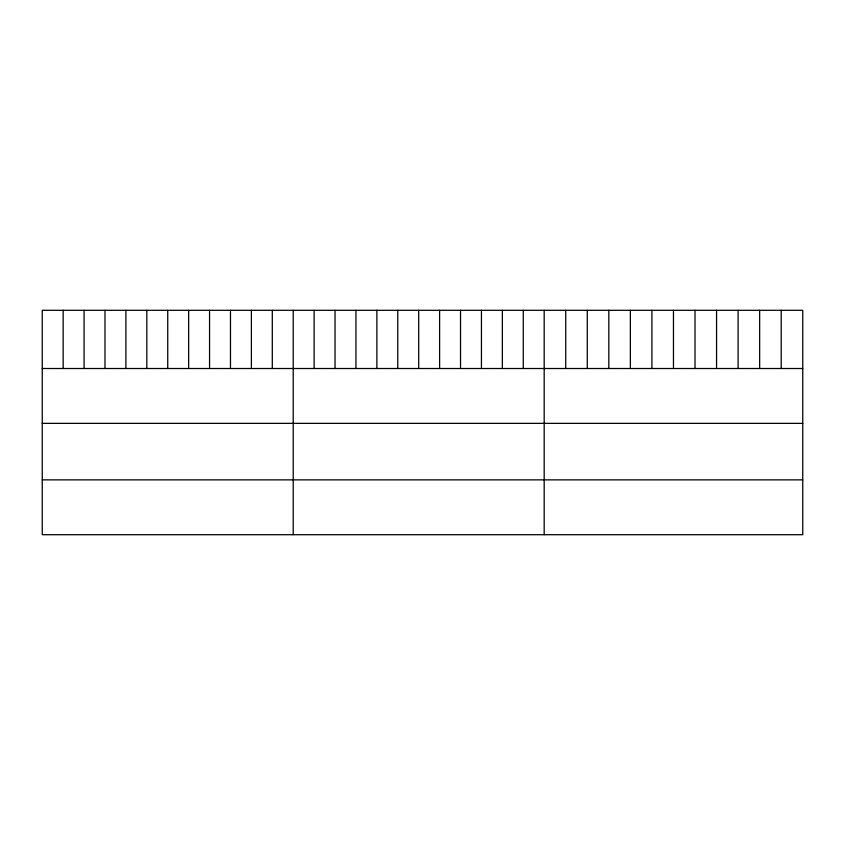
<?xml version="1.0" encoding="UTF-8"?>
<svg xmlns="http://www.w3.org/2000/svg" width="845" height="845" viewBox="0 0 845 845"><rect width="100%" height="100%" fill="white"/><g stroke="black" fill="none" stroke-linecap="round" stroke-linejoin="round"><path stroke-width="1.27" d="M802.75 368.515L802.75 534.705L42.25 534.705L42.25 310.295L802.75 310.295L802.75 368.515L42.25 368.515M42.25 423.356L802.75 423.356M42.25 479.865L802.75 479.865M781.202 310.295L781.202 368.515M759.655 310.295L759.655 368.515M738.107 310.295L738.107 368.515M716.56 310.295L716.56 368.515M695.012 310.295L695.012 368.515M673.465 310.295L673.465 368.515M651.918 310.295L651.918 368.515M630.37 310.295L630.37 368.515M608.822 310.295L608.822 368.515M587.275 310.295L587.275 368.515M565.727 310.295L565.727 368.515M544.18 310.295L544.18 534.705M523.266 310.295L523.266 368.515M502.352 310.295L502.352 368.515M481.439 310.295L481.439 368.515M460.525 310.295L460.525 368.515M439.611 310.295L439.611 368.515M418.697 310.295L418.697 368.515M397.784 310.295L397.784 368.515M376.87 310.295L376.87 368.515M355.956 310.295L355.956 368.515M335.042 310.295L335.042 368.515M314.129 310.295L314.129 368.515M293.215 310.295L293.215 534.705M272.301 310.295L272.301 368.515M251.387 310.295L251.387 368.515M230.474 310.295L230.474 368.515M209.56 310.295L209.56 368.515M188.646 310.295L188.646 368.515M167.732 310.295L167.732 368.515M146.819 310.295L146.819 368.515M125.905 310.295L125.905 368.515M104.991 310.295L104.991 368.515M84.077 310.295L84.077 368.515M63.164 310.295L63.164 368.515"/></g></svg>
